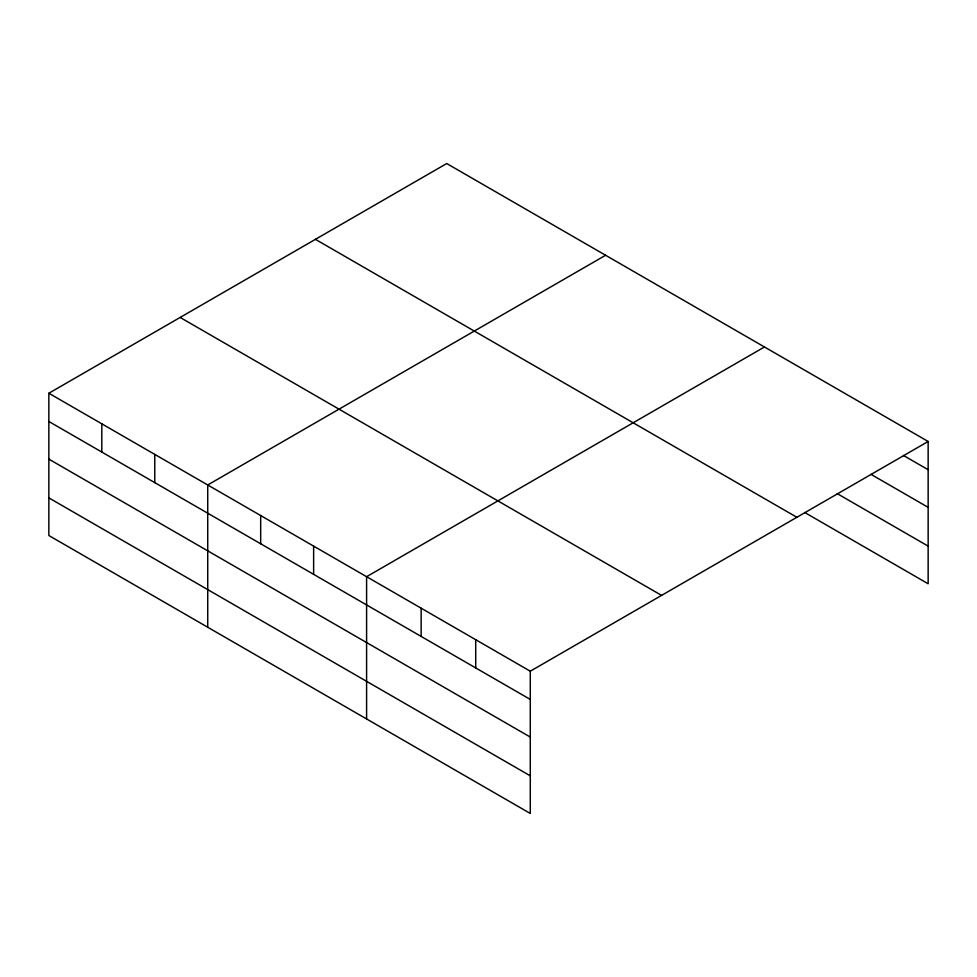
<?xml version="1.0" encoding="UTF-8"?>
<svg xmlns="http://www.w3.org/2000/svg" width="977" height="977" viewBox="0 0 977 977"><rect width="100%" height="100%" fill="white"/><g stroke="black" fill="none" stroke-linecap="round" stroke-linejoin="round"><path stroke-width="1.47" d="M530.279 737.061L530.279 671.199L48.85 393.243L48.85 535.518L530.279 813.462L530.279 737.061L48.85 459.117M804.743 512.498L928.15 583.757L928.15 441.482L446.721 163.538L48.85 393.243M605.593 255.266L207.722 484.971L207.722 627.234M764.466 346.982L366.595 576.699L366.595 718.962M530.279 671.199L928.15 441.482M903.469 455.465L928.15 469.717M870.995 474.346L928.15 507.344M837.216 493.617L928.15 546.119M315.424 239.341L796.853 517.285M180.147 317.44L661.576 595.396M48.85 421.478L530.279 699.434M48.85 497.879L530.279 775.836M475.714 639.691L475.714 667.926M421.148 608.195L421.148 636.43M313.629 546.119L313.629 574.354M260.676 515.551L260.676 543.774M154.769 454.39L154.769 482.626M101.803 423.823L101.803 452.058"/></g></svg>
